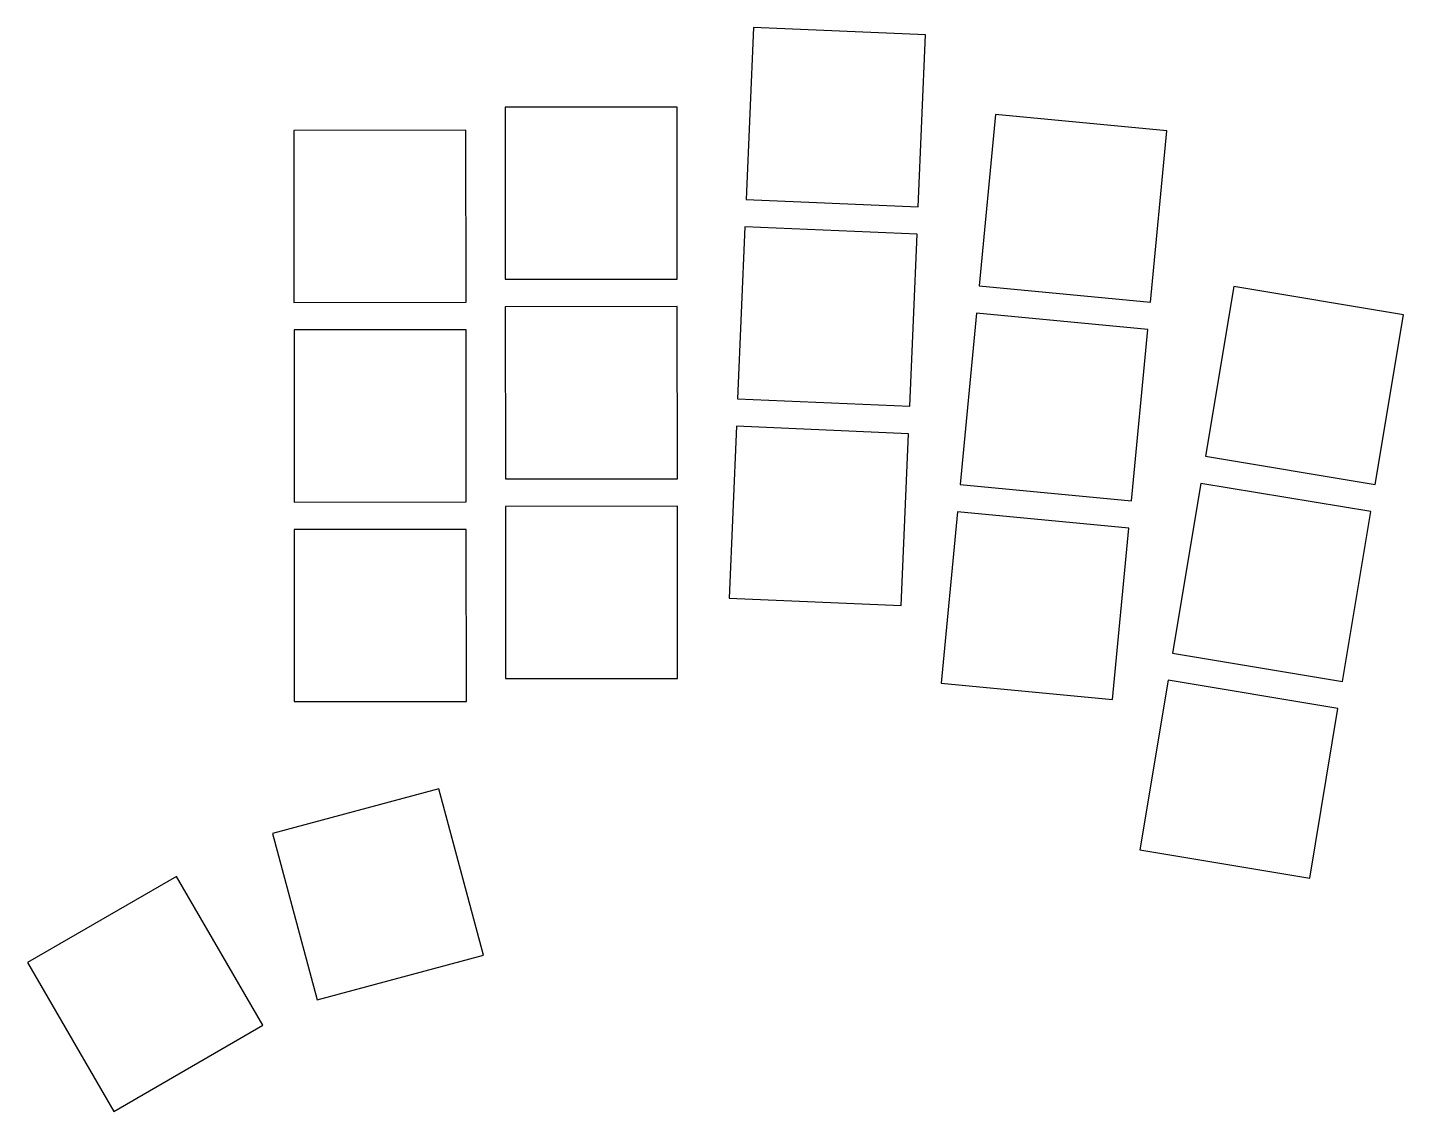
# Model space of a CAD drawing. Header units: millimetres. Extents: x 295 to 415, y -161 to -67.
import ezdxf

# ---------------------------------------------------------------- set-up
doc = ezdxf.new("R2010")
doc.units = ezdxf.units.MM

msp = doc.modelspace()

# ---------------------------------------------------------------- linework, layer by layer
at = {"linetype": 'CONTINUOUS'}
for p, q in [((358.37, -66.69), (357.73, -81.67)), ((373.36, -67.33), (358.37, -66.69)), ((372.72, -82.31), (373.36, -67.33)), ((351.72, -73.62), (336.72, -73.63)), ((336.72, -73.63), (336.73, -88.63)), ((351.73, -88.62), (351.72, -73.62)), ((379.45, -74.27), (378.03, -89.2)), ((394.39, -75.7), (379.45, -74.27)), ((333.32, -75.64), (318.32, -75.65)), ((318.32, -75.65), (318.33, -90.65)), ((333.33, -90.64), (333.32, -75.64)), ((392.96, -90.63), (394.39, -75.7)), ((357.73, -81.67), (372.72, -82.31)), ((357.63, -84.07), (356.99, -99.06)), ((372.62, -84.71), (357.63, -84.07)), ((371.98, -99.7), (372.62, -84.71)), ((336.73, -88.63), (351.73, -88.62)), ((378.03, -89.2), (392.96, -90.63)), ((400.21, -89.26), (397.74, -104.05)), ((415, -91.72), (400.21, -89.26)), ((318.33, -90.65), (333.33, -90.64)), ((351.73, -91.02), (336.73, -91.03)), ((336.73, -91.03), (336.75, -106.03)), ((351.75, -106.02), (351.73, -91.02)), ((377.8, -91.59), (376.38, -106.53)), ((392.73, -93.02), (377.8, -91.59)), ((412.54, -106.52), (415, -91.72)), ((333.34, -93.04), (318.34, -93.05)), ((318.34, -93.05), (318.35, -108.05)), ((333.35, -108.04), (333.34, -93.04)), ((391.31, -107.95), (392.73, -93.02)), ((356.99, -99.06), (371.98, -99.7)), ((356.89, -101.45), (356.25, -116.44)), ((371.87, -102.1), (356.89, -101.45)), ((371.23, -117.08), (371.87, -102.1)), ((397.74, -104.05), (412.54, -106.52)), ((336.75, -106.03), (351.75, -106.02)), ((376.38, -106.53), (391.31, -107.95)), ((397.35, -106.42), (394.89, -121.22)), ((412.15, -108.88), (397.35, -106.42)), ((318.35, -108.05), (333.35, -108.04)), ((351.75, -108.42), (336.75, -108.43)), ((336.75, -108.43), (336.76, -123.43)), ((351.76, -123.42), (351.75, -108.42)), ((376.15, -108.91), (374.72, -123.85)), ((391.08, -110.34), (376.15, -108.91)), ((409.68, -123.68), (412.15, -108.88)), ((333.35, -110.44), (318.35, -110.45)), ((318.35, -110.45), (318.36, -125.45)), ((333.36, -125.44), (333.35, -110.44)), ((389.66, -125.27), (391.08, -110.34)), ((356.25, -116.44), (371.23, -117.08)), ((394.89, -121.22), (409.68, -123.68)), ((336.76, -123.43), (351.76, -123.42)), ((374.72, -123.85), (389.66, -125.27)), ((394.49, -123.58), (392.03, -138.38)), ((409.29, -126.05), (394.49, -123.58)), ((318.36, -125.45), (333.36, -125.44)), ((406.83, -140.84), (409.29, -126.05)), ((330.95, -133.05), (316.46, -136.95)), ((334.84, -147.54), (330.95, -133.05)), ((316.46, -136.95), (320.36, -151.43)), ((392.03, -138.38), (406.83, -140.84)), ((308.1, -140.68), (295.12, -148.19)), ((315.61, -153.66), (308.1, -140.68)), ((295.12, -148.19), (302.63, -161.17)), ((320.36, -151.43), (334.84, -147.54)), ((302.63, -161.17), (315.61, -153.66))]:
    msp.add_line(p, q, dxfattribs=at)

doc.saveas('drawing.dxf')
